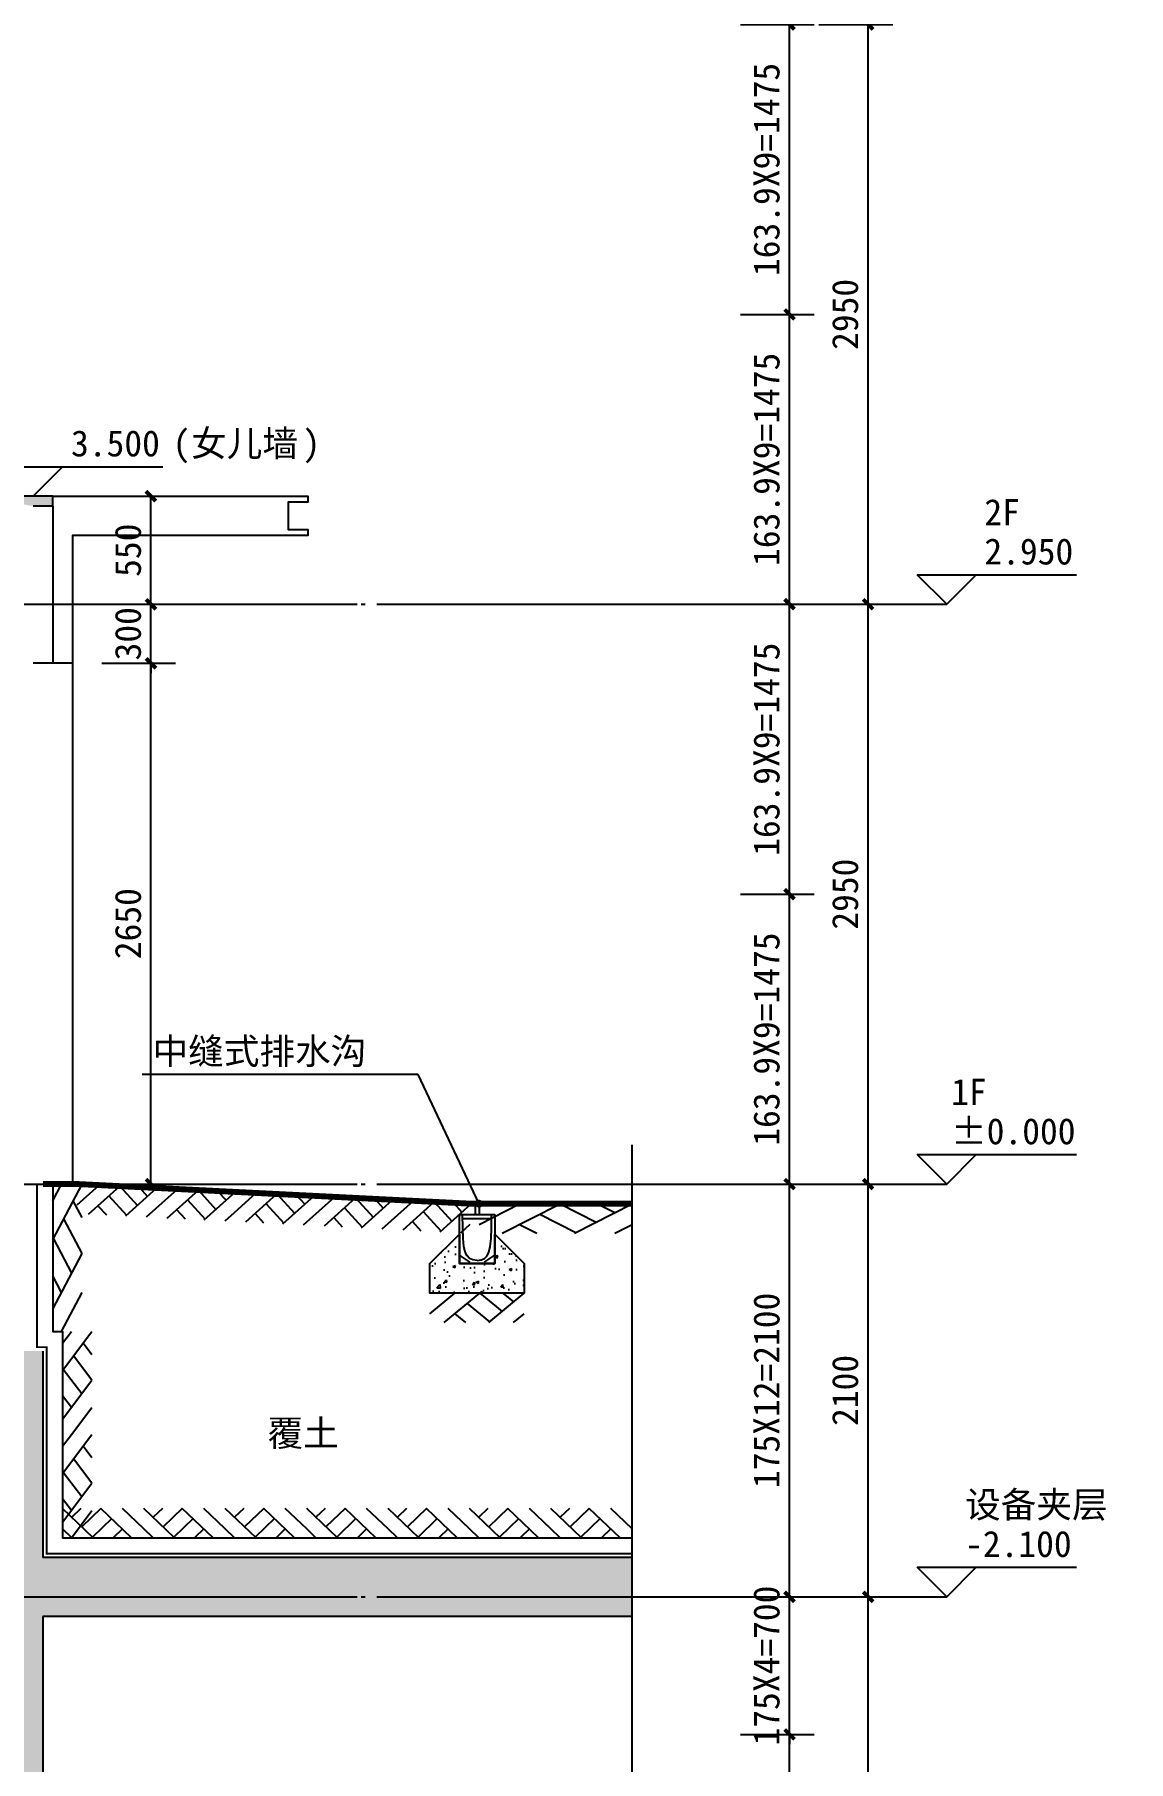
# Model space of a CAD drawing. Extents: x -10817 to 167545, y 26551 to 157048.
# Drawn here: x 143752 to 149320, y 48118 to 56905 of the extents above; entities that cross this region are included whole.
import ezdxf
from ezdxf.xclip import XClip

# ---------------------------------------------------------------- set-up
doc = ezdxf.new("R2010")
doc.units = 0
doc.header["$LTSCALE"] = 1000
doc.header["$MEASUREMENT"] = 0
doc.header["$XCLIPFRAME"] = 0
for name, pattern in [('$1$DOTE', [2.42, 2, -0.2, 0.02, -0.2]), ('4#楼-HZS$0$__DASH', [0.35, 0.25, -0.1]), ('DASH', [0.35, 0.25, -0.1])]:
    doc.linetypes.add(name, pattern=pattern)
doc.layers.get('Defpoints').update_dxf_attribs({"color": 30, "linetype": 'DASH'})
for name, color, linetype in [('$1$A-ANNO-DOTE', 10, '$1$DOTE'), ('3#-夹层$0$A-ANNO-LEVL', 3, 'Continuous'), ('3#-夹层$0$A-ANNO-TEXT', 7, 'Continuous'), ('3、4#楼 楼梯剖面$0$125-北侧门头$0$A-00-HX-113-wall-01Y$0$HRAL', 31, 'Continuous'), ('3、4#楼 楼梯剖面$0$A-COLU-CONC-HATC', 204, 'Continuous'), ('3、4#楼 楼梯剖面$0$A-ELEV-1', 8, 'Continuous'), ('3、4#楼 楼梯剖面$0$A-FLOR-UNDR', 177, 'Continuous'), ('3、4#楼 楼梯剖面$0$A-WALL-CONC', 9, 'Continuous'), ('3、4#楼 楼梯剖面$0$A-WALL-INSL', 241, 'Continuous'), ('4#楼-HZS$0$DOTE', 1, 'Continuous'), ('4#楼-HZS$0$轮廓', 255, 'Continuous'), ('A-ANNO-DIMS', 3, 'Continuous'), ('A-ANNO-NOTE', 3, 'Continuous'), ('A-ANNO-SYMB', 3, 'Continuous'), ('A-ANNO-TEXT', 7, 'Continuous'), ('A-COLU-CONC-HATC', 204, 'Continuous'), ('A-ELEV-1', 8, 'Continuous'), ('A-WALL-CONC', 9, 'Continuous'), ('A-WALL-INSL', 241, 'Continuous')]:
    doc.layers.add(name, color=color, linetype=linetype)
doc.styles.add('3#-夹层$0$_TCH_DIM', font='')
doc.styles.add('_TCH_DIM', font='')
doc.styles.add('_TCH_DIM_T3', font='')
doc.styles.get("Standard").update_dxf_attribs({"font": ''})
doc.styles.get('3#-夹层$0$_TCH_DIM').set_extended_font_data('SimSun')
doc.styles.get('_TCH_DIM').set_extended_font_data('SimSun')
doc.styles.get('_TCH_DIM_T3').set_extended_font_data('SimSun')
doc.styles.get('Standard').set_extended_font_data('SimSun')
doc.dimstyles.new('_TCH_ARCH&&50', dxfattribs={"dimtxt": 132.911392, "dimasz": 50, "dimexe": 125, "dimexo": 150, "dimgap": 50, "dimtad": 1, "dimdec": 0, "dimzin": 0, "dimdsep": 46, "dimtxsty": '_TCH_DIM_T3', "dimblk": 'ARCHTICK', "dimcen": 0.09, "dimclrt": 7, "dimazin": 2, "dimtfac": 1, "dimtdec": 0, "dimtix": 1, "dimtmove": 2, "dimatfit": 3, "dimfxl": 50, "dimtolj": 1, "dimtzin": 0, "dimarcsym": 0})

# ---------------------------------------------------------------- blocks, each defined once
blk = doc.blocks.new('3、4#楼 楼梯剖面$0$$LinePat$素土夯实')
at = {"color": 0}
for p, q in [((0, -210), (210, 0)), ((120, -300), (420, 0)), ((420, 0), (607.5, -187.5)), ((495, -300), (795, 0)), ((615, 0), (705, -90)), ((315, -105), (502.5, -292.5)), ((210, -210), (300, -300)), ((705, -300), (795, -210))]:
    blk.add_line(p, q, dxfattribs=at)
blk = doc.blocks.new('3、4#楼 楼梯剖面')
at = {"layer": '3、4#楼 楼梯剖面$0$A-COLU-CONC-HATC'}
for points in [[(10900, 9100), (10700, 9100), (10700, 9066.7), (10800, 9050), (10900, 9050)], [(13850, 3400), (13850, 3700), (12150, 3700), (12150, 3400)]]:
    blk.add_hatch(color=256, dxfattribs=at).paths.add_polyline_path(points)
h = blk.add_hatch(dxfattribs=at)
h.set_pattern_fill('混凝土', color=256, scale=20, style=0)
h.set_pattern_definition([(50, (8100, -7e-10), (143.452, -12.5504), [15, -165]), (355, (8100, -7e-10), (-27.7503, 150.4384), [12, -132]), (100.4514, (8111.95, -1.05), (115.702, 137.888), [12.748, -140.2284]), (46.1842, (8100, 40), (213.448, -33.104), [22.5, -247.5]), (96.6356, (8117.79, 37.24), (186.9325, 194.8236), [19.122, -210.3426]), (351.1842, (8100, 40), (186.9324, 194.824), [18, -198]), (21, (8120, 30), (119.3814, -80.5238), [15, -165]), (326, (8120, 30), (48.663, 145.03), [12, -132]), (71.4514, (8129.95, 23.29), (168.0445, 64.506), [12.748, -140.2284]), (37.5, (8100, -7e-10), (2.43197, 66.57877), [0, -130.4, 0, -134, 0, -132.5]), (7.5, (8100, -7e-10), (52.6139, 78.88234), [0, -76.4, 0, -127.4, 0, -50.5]), (327.5, (8055.4, -7e-10), (106.7645, -4.51097), [0, -50, 0, -156, 0, -207]), (317.5, (8035.4, -7e-10), (116.6372, 20.021), [0, -65, 0, -103.6, 0, -147])])
h.paths.add_polyline_path([(13300, 5195), (13300, 5045), (12820, 5045), (12820, 5195), (12970, 5345), (12970, 5195), (13150, 5195), (13150, 5345)])
at = {"const_width": 30}
blk.add_lwpolyline([(13850, 5500), (13030, 5500), (11030, 5600), (10850, 5600)], dxfattribs=at)
at = {"layer": '3、4#楼 楼梯剖面$0$125-北侧门头$0$A-00-HX-113-wall-01Y$0$HRAL'}
blk.add_lwpolyline([(10900, 9100), (12199.1, 9100), (12199.1, 9070), (12099.1, 9070), (12099.1, 8930), (12199.1, 8930), (12199.1, 8900), (11000, 8900), (11000, 8250), (10900, 8250)], dxfattribs=at)
at = {"layer": '3、4#楼 楼梯剖面$0$A-FLOR-UNDR'}
blk.add_lwpolyline([(11000, 8250), (11000, 5592.5)], dxfattribs=at)
at = {"layer": '3、4#楼 楼梯剖面$0$A-WALL-CONC'}
for p, q in [((10900, 9100), (10700, 9100)), ((10900, 9050), (10900, 9100)), ((10900, 9050), (10800, 9050)), ((13850, 3700), (12150, 3700)), ((13850, 3400), (12150, 3400))]:
    blk.add_line(p, q, dxfattribs=at)
blk.add_lwpolyline([(13300, 5195), (13300, 5045), (12820, 5045), (12820, 5195), (12970, 5345), (12970, 5195), (13150, 5195), (13150, 5345)], close=True, dxfattribs=at)
at = {"layer": '3、4#楼 楼梯剖面$0$A-WALL-INSL'}
for p, q in [((10900, 9050), (10900, 8440)), ((10900, 8440), (10900, 8250)), ((10900, 8250), (10800, 8250)), ((12970, 5445), (13150, 5445)), ((12986.1, 5425), (13133.8, 5425))]:
    blk.add_line(p, q, dxfattribs=at)
for points in [[(13050, 5500), (13050, 5445)], [(13070, 5500), (13070, 5445)], [(13150, 5445), (13150, 5195), (12970, 5195), (12970, 5445)], [(13060, 5210.8), (13038.9, 5214.9), (13022, 5222), (13009.1, 5234.3), (12999.5, 5253.8), (12992.9, 5282.6), (12988.7, 5322.7), (12986.6, 5376.1), (12986, 5445)], [(13060, 5210.8), (13081.1, 5214.9), (13097.9, 5222), (13110.9, 5234.3), (13120.4, 5253.8), (13127.1, 5282.6), (13131.2, 5322.7), (13133.4, 5376.1), (13134, 5445)], [(13060, 5195), (13020.5, 5195), (13020.5, 5205), (12970, 5238)], [(13060, 5195), (13099.4, 5195), (13099.4, 5205), (13150, 5238)]]:
    blk.add_lwpolyline(points, dxfattribs=at)
at = {"layer": 'Defpoints'}
for points in [[(-4250, 8550), (15450, 8550)], [(-4250, 3500), (15450, 3500)]]:
    blk.add_lwpolyline(points, dxfattribs=at)
at = {"layer": 'Defpoints', "color": 2}
blk.add_lwpolyline([(-4250, 5600), (15450, 5600)], dxfattribs=at)
at = {"layer": '3、4#楼 楼梯剖面$0$A-ELEV-1', "xscale": 0.5037731923113022, "yscale": 0.5, "zscale": 0.5, "rotation": 357.137594773885}
for p in [(11030, 5600), (11430, 5580), (11830, 5560), (12230, 5540), (12630, 5520)]:
    blk.add_blockref('3、4#楼 楼梯剖面$0$$LinePat$素土夯实', p, dxfattribs=at)
at = {"layer": '3、4#楼 楼梯剖面$0$A-ELEV-1', "yscale": 0.5, "zscale": 0.5}
for p, xscale in [((13070, 5500), 0.9811320754706789), ((12820, 5045), 0.6037735849050332)]:
    blk.add_blockref('3、4#楼 楼梯剖面$0$$LinePat$素土夯实', p, dxfattribs=dict(at, xscale=xscale))
blk = doc.blocks.new('4#楼-HZS')
at = {"layer": '4#楼-HZS$0$DOTE', "linetype": '4#楼-HZS$0$__DASH', "ltscale": 2}
blk.add_line((323027.6, -80131.3, 0), (244197.9, -80131.3, 0), dxfattribs=at)
at = {"layer": '4#楼-HZS$0$轮廓', "const_width": 30, "elevation": 0}
blk.add_lwpolyline([(273326.2, -80231.3), (273326.2, -77781.3), (273421.8, -77781.3), (273421.8, -77731.3), (273371.8, -77731.3), (273371.8, -77381.3), (273471.8, -77381.3), (273471.8, -77331.3), (273421.8, -77331.3), (273421.8, -77251.3), (273471.8, -77251.3), (273471.8, -77181.3)], dxfattribs=at)
blk = doc.blocks.new('3、4#楼 北侧门头剖面$0$A$C68743212')
blk.add_blockref('4#楼-HZS', (-260975.6, 76631.3, 0))
blk = doc.blocks.new('3、4#楼 北侧门头剖面')
ref = blk.add_blockref('3、4#楼 北侧门头剖面$0$A$C68743212', (4150.3, 3500, 0), dxfattribs=dict(xscale=-1))
XClip(ref).set_block_clipping_path([(4798.9792002077, -3500), (4798.9792002077, -399.9916608699), (4398.9875394247, 0.0083390431), (-149.727296805, 0.1031708434), (-149.727296805, -30), (0.272703195, -30), (0.272703195, -170), (-149.727296805, -170), (-149.727296805, -200), (450.272703195, -200), (450.8968260299, -800), (300.6421525169, -800), (300.6421525169, -3500), (-349.727296805, -3500), (-349.727296805, 400.1031708434), (5198.9792002077, 400.1031708434), (5198.9792002077, -3500)])
blk = doc.blocks.new('_ArchTick')
at = {"color": 0, "linetype": 'ByBlock', "const_width": 0.4}
blk.add_lwpolyline([(-0.5, -0.5), (0.5, 0.5)], dxfattribs=at)
blk = doc.blocks.new('*D608')
at = {"layer": 'A-ANNO-DIMS', "color": 0, "lineweight": -2, "transparency": 16777216}
for p, q in [((144094.9, 54556.2), (144469.9, 54556.2)), ((144344.9, 54006.2), (144344.9, 54556.2)), ((144094.9, 54006.2), (144469.9, 54006.2))]:
    blk.add_line(p, q, dxfattribs=at)
at = {"layer": 'Defpoints', "color": 0, "transparency": 16777216}
for p in [(143944.9, 54556.2), (144344.9, 54556.2), (143944.9, 54006.2)]:
    blk.add_point(p, dxfattribs=at)
at = {"layer": 'A-ANNO-DIMS', "color": 0, "lineweight": -2, "transparency": 16777216, "xscale": 50, "yscale": 50, "zscale": 50}
for p, rotation in [((144344.9, 54556.2), 90), ((144344.9, 54006.2), 270)]:
    blk.add_blockref('_ArchTick', p, dxfattribs=dict(at, rotation=rotation))
at = {"layer": 'A-ANNO-DIMS', "color": 7, "transparency": 16777216, "insert": (144228.5, 54281.2), "char_height": 132.91, "attachment_point": 5, "rotation": 90, "style": '_TCH_DIM_T3'}
blk.add_mtext('\\A1;550', dxfattribs=at)
blk = doc.blocks.new('*D609')
at = {"layer": 'A-ANNO-DIMS', "color": 0, "lineweight": -2, "transparency": 16777216}
for p, q in [((144344.9, 54006.2), (144344.9, 54056.2)), ((144094.9, 54006.2), (144469.9, 54006.2)), ((144344.9, 53706.2), (144344.9, 54006.2)), ((144094.9, 53706.2), (144469.9, 53706.2)), ((144344.9, 53706.2), (144344.9, 53656.2))]:
    blk.add_line(p, q, dxfattribs=at)
at = {"layer": 'Defpoints', "color": 0, "transparency": 16777216}
for p in [(143944.9, 54006.2), (144344.9, 54006.2), (143944.9, 53706.2)]:
    blk.add_point(p, dxfattribs=at)
at = {"layer": 'A-ANNO-DIMS', "color": 0, "lineweight": -2, "transparency": 16777216, "xscale": 50, "yscale": 50, "zscale": 50}
for p, rotation in [((144344.9, 54006.2), 270), ((144344.9, 53706.2), 90)]:
    blk.add_blockref('_ArchTick', p, dxfattribs=dict(at, rotation=rotation))
at = {"layer": 'A-ANNO-DIMS', "color": 7, "transparency": 16777216, "insert": (144228.5, 53856.2), "char_height": 132.91, "attachment_point": 5, "rotation": 90, "style": '_TCH_DIM_T3'}
blk.add_mtext('\\A1;300', dxfattribs=at)
blk = doc.blocks.new('*D610')
at = {"layer": 'A-ANNO-DIMS', "color": 0, "lineweight": -2, "transparency": 16777216}
for p, q in [((144094.9, 53706.2), (144469.9, 53706.2)), ((144344.9, 51056.2), (144344.9, 53706.2)), ((144094.9, 51056.2), (144469.9, 51056.2))]:
    blk.add_line(p, q, dxfattribs=at)
at = {"layer": 'Defpoints', "color": 0, "transparency": 16777216}
for p in [(143944.9, 53706.2), (144344.9, 53706.2), (143944.9, 51056.2)]:
    blk.add_point(p, dxfattribs=at)
at = {"layer": 'A-ANNO-DIMS', "color": 0, "lineweight": -2, "transparency": 16777216, "xscale": 50, "yscale": 50, "zscale": 50}
for p, rotation in [((144344.9, 53706.2), 90), ((144344.9, 51056.2), 270)]:
    blk.add_blockref('_ArchTick', p, dxfattribs=dict(at, rotation=rotation))
at = {"layer": 'A-ANNO-DIMS', "color": 7, "transparency": 16777216, "insert": (144228.5, 52381.2), "char_height": 132.91, "attachment_point": 5, "rotation": 90, "style": '_TCH_DIM_T3'}
blk.add_mtext('\\A1;2650', dxfattribs=at)
blk = doc.blocks.new('*D760')
at = {"layer": 'A-ANNO-DIMS', "color": 0, "lineweight": -2, "transparency": 16777216}
for p, q in [((147744.9, 48956.2), (148119.9, 48956.2)), ((147994.9, 45456.2), (147994.9, 48956.2)), ((147744.9, 45456.2), (148119.9, 45456.2))]:
    blk.add_line(p, q, dxfattribs=at)
at = {"layer": 'Defpoints', "color": 0, "transparency": 16777216}
for p in [(147594.9, 48956.2), (147994.9, 48956.2), (147594.9, 45456.2)]:
    blk.add_point(p, dxfattribs=at)
at = {"layer": 'A-ANNO-DIMS', "color": 0, "lineweight": -2, "transparency": 16777216, "xscale": 50, "yscale": 50, "zscale": 50}
for p, rotation in [((147994.9, 48956.2), 90), ((147994.9, 45456.2), 270)]:
    blk.add_blockref('_ArchTick', p, dxfattribs=dict(at, rotation=rotation))
at = {"layer": 'A-ANNO-DIMS', "color": 7, "transparency": 16777216, "insert": (147878.5, 47206.2), "char_height": 132.91, "attachment_point": 5, "rotation": 90, "style": '_TCH_DIM_T3'}
blk.add_mtext('\\A1;3500', dxfattribs=at)
blk = doc.blocks.new('*D761')
at = {"layer": 'A-ANNO-DIMS', "color": 0, "lineweight": -2, "transparency": 16777216}
for p, q in [((147744.9, 51056.2), (148119.9, 51056.2)), ((147994.9, 48956.2), (147994.9, 51056.2)), ((147744.9, 48956.2), (148119.9, 48956.2))]:
    blk.add_line(p, q, dxfattribs=at)
at = {"layer": 'Defpoints', "color": 0, "transparency": 16777216}
for p in [(147594.9, 51056.2), (147994.9, 51056.2), (147594.9, 48956.2)]:
    blk.add_point(p, dxfattribs=at)
at = {"layer": 'A-ANNO-DIMS', "color": 0, "lineweight": -2, "transparency": 16777216, "xscale": 50, "yscale": 50, "zscale": 50}
for p, rotation in [((147994.9, 51056.2), 90), ((147994.9, 48956.2), 270)]:
    blk.add_blockref('_ArchTick', p, dxfattribs=dict(at, rotation=rotation))
at = {"layer": 'A-ANNO-DIMS', "color": 7, "transparency": 16777216, "insert": (147878.5, 50006.2), "char_height": 132.91, "attachment_point": 5, "rotation": 90, "style": '_TCH_DIM_T3'}
blk.add_mtext('\\A1;2100', dxfattribs=at)
blk = doc.blocks.new('*D762')
at = {"layer": 'A-ANNO-DIMS', "color": 0, "lineweight": -2, "transparency": 16777216}
for p, q in [((147744.9, 54006.2), (148119.9, 54006.2)), ((147994.9, 51056.2), (147994.9, 54006.2)), ((147744.9, 51056.2), (148119.9, 51056.2))]:
    blk.add_line(p, q, dxfattribs=at)
at = {"layer": 'Defpoints', "color": 0, "transparency": 16777216}
for p in [(147594.9, 54006.2), (147994.9, 54006.2), (147594.9, 51056.2)]:
    blk.add_point(p, dxfattribs=at)
at = {"layer": 'A-ANNO-DIMS', "color": 0, "lineweight": -2, "transparency": 16777216, "xscale": 50, "yscale": 50, "zscale": 50}
for p, rotation in [((147994.9, 54006.2), 90), ((147994.9, 51056.2), 270)]:
    blk.add_blockref('_ArchTick', p, dxfattribs=dict(at, rotation=rotation))
at = {"layer": 'A-ANNO-DIMS', "color": 7, "transparency": 16777216, "insert": (147878.5, 52531.2), "char_height": 132.91, "attachment_point": 5, "rotation": 90, "style": '_TCH_DIM_T3'}
blk.add_mtext('\\A1;2950', dxfattribs=at)
blk = doc.blocks.new('*D763')
at = {"layer": 'A-ANNO-DIMS', "color": 0, "lineweight": -2, "transparency": 16777216}
for p, q in [((147744.9, 56956.2), (148119.9, 56956.2)), ((147994.9, 54006.2), (147994.9, 56956.2)), ((147744.9, 54006.2), (148119.9, 54006.2))]:
    blk.add_line(p, q, dxfattribs=at)
at = {"layer": 'Defpoints', "color": 0, "transparency": 16777216}
for p in [(147594.9, 56956.2), (147994.9, 56956.2), (147594.9, 54006.2)]:
    blk.add_point(p, dxfattribs=at)
at = {"layer": 'A-ANNO-DIMS', "color": 0, "lineweight": -2, "transparency": 16777216, "xscale": 50, "yscale": 50, "zscale": 50}
for p, rotation in [((147994.9, 56956.2), 90), ((147994.9, 54006.2), 270)]:
    blk.add_blockref('_ArchTick', p, dxfattribs=dict(at, rotation=rotation))
at = {"layer": 'A-ANNO-DIMS', "color": 7, "transparency": 16777216, "insert": (147878.5, 55481.2), "char_height": 132.91, "attachment_point": 5, "rotation": 90, "style": '_TCH_DIM_T3'}
blk.add_mtext('\\A1;2950', dxfattribs=at)
blk = doc.blocks.new('*D768')
at = {"layer": 'A-ANNO-DIMS', "color": 0, "lineweight": -2, "transparency": 16777216}
for p, q in [((147344.9, 48256.2), (147719.9, 48256.2)), ((147594.9, 45456.2), (147594.9, 48256.2)), ((147344.9, 45456.2), (147719.9, 45456.2))]:
    blk.add_line(p, q, dxfattribs=at)
at = {"layer": 'Defpoints', "color": 0, "transparency": 16777216}
for p in [(147194.9, 48256.2), (147594.9, 48256.2), (147194.9, 45456.2)]:
    blk.add_point(p, dxfattribs=at)
at = {"layer": 'A-ANNO-DIMS', "color": 0, "lineweight": -2, "transparency": 16777216, "xscale": 50, "yscale": 50, "zscale": 50}
for p, rotation in [((147594.9, 48256.2), 90), ((147594.9, 45456.2), 270)]:
    blk.add_blockref('_ArchTick', p, dxfattribs=dict(at, rotation=rotation))
at = {"layer": 'A-ANNO-DIMS', "color": 7, "transparency": 16777216, "insert": (147478.5, 46856.2), "char_height": 132.911, "attachment_point": 5, "rotation": 90, "style": '_TCH_DIM_T3'}
blk.add_mtext('\\A1;175X16=2800', dxfattribs=at)
blk = doc.blocks.new('*D769')
at = {"layer": 'A-ANNO-DIMS', "color": 0, "lineweight": -2, "transparency": 16777216}
for p, q in [((147344.9, 48956.2), (147719.9, 48956.2)), ((147594.9, 48956.2), (147594.9, 49006.2)), ((147594.9, 48256.2), (147594.9, 48956.2)), ((147344.9, 48256.2), (147719.9, 48256.2)), ((147594.9, 48256.2), (147594.9, 48206.2))]:
    blk.add_line(p, q, dxfattribs=at)
at = {"layer": 'Defpoints', "color": 0, "transparency": 16777216}
for p in [(147194.9, 48956.2), (147594.9, 48956.2), (147194.9, 48256.2)]:
    blk.add_point(p, dxfattribs=at)
at = {"layer": 'A-ANNO-DIMS', "color": 0, "lineweight": -2, "transparency": 16777216, "xscale": 50, "yscale": 50, "zscale": 50}
for p, rotation in [((147594.9, 48956.2), 270), ((147594.9, 48256.2), 90)]:
    blk.add_blockref('_ArchTick', p, dxfattribs=dict(at, rotation=rotation))
at = {"layer": 'A-ANNO-DIMS', "color": 7, "transparency": 16777216, "insert": (147478.5, 48606.2), "char_height": 132.911, "attachment_point": 5, "rotation": 90, "style": '_TCH_DIM_T3'}
blk.add_mtext('\\A1;175X4=700', dxfattribs=at)
blk = doc.blocks.new('*D770')
at = {"layer": 'A-ANNO-DIMS', "color": 0, "lineweight": -2, "transparency": 16777216}
for p, q in [((147344.9, 51056.2), (147719.9, 51056.2)), ((147594.9, 48956.2), (147594.9, 51056.2)), ((147344.9, 48956.2), (147719.9, 48956.2))]:
    blk.add_line(p, q, dxfattribs=at)
at = {"layer": 'Defpoints', "color": 0, "transparency": 16777216}
for p in [(147194.9, 51056.2), (147594.9, 51056.2), (147194.9, 48956.2)]:
    blk.add_point(p, dxfattribs=at)
at = {"layer": 'A-ANNO-DIMS', "color": 0, "lineweight": -2, "transparency": 16777216, "xscale": 50, "yscale": 50, "zscale": 50}
for p, rotation in [((147594.9, 51056.2), 90), ((147594.9, 48956.2), 270)]:
    blk.add_blockref('_ArchTick', p, dxfattribs=dict(at, rotation=rotation))
at = {"layer": 'A-ANNO-DIMS', "color": 7, "transparency": 16777216, "insert": (147478.5, 50006.2), "char_height": 132.911, "attachment_point": 5, "rotation": 90, "style": '_TCH_DIM_T3'}
blk.add_mtext('\\A1;175X12=2100', dxfattribs=at)
blk = doc.blocks.new('*D771')
at = {"layer": 'A-ANNO-DIMS', "color": 0, "lineweight": -2, "transparency": 16777216}
for p, q in [((147344.9, 52531.2), (147719.9, 52531.2)), ((147594.9, 51056.2), (147594.9, 52531.2)), ((147344.9, 51056.2), (147719.9, 51056.2))]:
    blk.add_line(p, q, dxfattribs=at)
at = {"layer": 'Defpoints', "color": 0, "transparency": 16777216}
for p in [(147194.9, 52531.2), (147594.9, 52531.2), (147194.9, 51056.2)]:
    blk.add_point(p, dxfattribs=at)
at = {"layer": 'A-ANNO-DIMS', "color": 0, "lineweight": -2, "transparency": 16777216, "xscale": 50, "yscale": 50, "zscale": 50}
for p, rotation in [((147594.9, 52531.2), 90), ((147594.9, 51056.2), 270)]:
    blk.add_blockref('_ArchTick', p, dxfattribs=dict(at, rotation=rotation))
at = {"layer": 'A-ANNO-DIMS', "color": 7, "transparency": 16777216, "insert": (147478.5, 51793.7), "char_height": 132.911, "attachment_point": 5, "rotation": 90, "style": '_TCH_DIM_T3'}
blk.add_mtext('\\A1;163.9X9=1475', dxfattribs=at)
blk = doc.blocks.new('*D772')
at = {"layer": 'A-ANNO-DIMS', "color": 0, "lineweight": -2, "transparency": 16777216}
for p, q in [((147344.9, 54006.2), (147719.9, 54006.2)), ((147594.9, 52531.2), (147594.9, 54006.2)), ((147344.9, 52531.2), (147719.9, 52531.2))]:
    blk.add_line(p, q, dxfattribs=at)
at = {"layer": 'Defpoints', "color": 0, "transparency": 16777216}
for p in [(147194.9, 54006.2), (147594.9, 54006.2), (147194.9, 52531.2)]:
    blk.add_point(p, dxfattribs=at)
at = {"layer": 'A-ANNO-DIMS', "color": 0, "lineweight": -2, "transparency": 16777216, "xscale": 50, "yscale": 50, "zscale": 50}
for p, rotation in [((147594.9, 54006.2), 90), ((147594.9, 52531.2), 270)]:
    blk.add_blockref('_ArchTick', p, dxfattribs=dict(at, rotation=rotation))
at = {"layer": 'A-ANNO-DIMS', "color": 7, "transparency": 16777216, "insert": (147478.5, 53268.7), "char_height": 132.911, "attachment_point": 5, "rotation": 90, "style": '_TCH_DIM_T3'}
blk.add_mtext('\\A1;163.9X9=1475', dxfattribs=at)
blk = doc.blocks.new('*D773')
at = {"layer": 'A-ANNO-DIMS', "color": 0, "lineweight": -2, "transparency": 16777216}
for p, q in [((147344.9, 55481.2), (147719.9, 55481.2)), ((147594.9, 54006.2), (147594.9, 55481.2)), ((147344.9, 54006.2), (147719.9, 54006.2))]:
    blk.add_line(p, q, dxfattribs=at)
at = {"layer": 'Defpoints', "color": 0, "transparency": 16777216}
for p in [(147194.9, 55481.2), (147594.9, 55481.2), (147194.9, 54006.2)]:
    blk.add_point(p, dxfattribs=at)
at = {"layer": 'A-ANNO-DIMS', "color": 0, "lineweight": -2, "transparency": 16777216, "xscale": 50, "yscale": 50, "zscale": 50}
for p, rotation in [((147594.9, 55481.2), 90), ((147594.9, 54006.2), 270)]:
    blk.add_blockref('_ArchTick', p, dxfattribs=dict(at, rotation=rotation))
at = {"layer": 'A-ANNO-DIMS', "color": 7, "transparency": 16777216, "insert": (147478.5, 54743.7), "char_height": 132.911, "attachment_point": 5, "rotation": 90, "style": '_TCH_DIM_T3'}
blk.add_mtext('\\A1;163.9X9=1475', dxfattribs=at)
blk = doc.blocks.new('*D774')
at = {"layer": 'A-ANNO-DIMS', "color": 0, "lineweight": -2, "transparency": 16777216}
for p, q in [((147344.9, 56956.2), (147719.9, 56956.2)), ((147594.9, 55481.2), (147594.9, 56956.2)), ((147344.9, 55481.2), (147719.9, 55481.2))]:
    blk.add_line(p, q, dxfattribs=at)
at = {"layer": 'Defpoints', "color": 0, "transparency": 16777216}
for p in [(147194.9, 56956.2), (147594.9, 56956.2), (147194.9, 55481.2)]:
    blk.add_point(p, dxfattribs=at)
at = {"layer": 'A-ANNO-DIMS', "color": 0, "lineweight": -2, "transparency": 16777216, "xscale": 50, "yscale": 50, "zscale": 50}
for p, rotation in [((147594.9, 56956.2), 90), ((147594.9, 55481.2), 270)]:
    blk.add_blockref('_ArchTick', p, dxfattribs=dict(at, rotation=rotation))
at = {"layer": 'A-ANNO-DIMS', "color": 7, "transparency": 16777216, "insert": (147478.5, 56218.7), "char_height": 132.911, "attachment_point": 5, "rotation": 90, "style": '_TCH_DIM_T3'}
blk.add_mtext('\\A1;163.9X9=1475', dxfattribs=at)
blk = doc.blocks.new('$LinePat$素土夯实')
at = {"color": 0}
for p, q in [((0, -210), (210, 0)), ((120, -300), (420, 0)), ((420, 0), (607.5, -187.5)), ((495, -300), (795, 0)), ((615, 0), (705, -90)), ((315, -105), (502.5, -292.5)), ((210, -210), (300, -300)), ((705, -300), (795, -210))]:
    blk.add_line(p, q, dxfattribs=at)

msp = doc.modelspace()

# ---------------------------------------------------------------- hatches: boundary and pattern name
at = {"layer": 'A-COLU-CONC-HATC'}
for points in [[(143794.9, 50206.2), (143544.9, 50206.2), (143544.9, 49156.2), (143711.6, 49056.2), (143794.9, 49156.2)], [(143711.6, 49056.2), (143544.9, 49156.2), (143544.9, 48226.2), (143794.9, 47656.2), (143794.9, 48856.2)], [(145094.9, 48856.2), (145094.9, 49156.2), (143794.9, 49156.2), (143711.6, 49056.2), (143794.9, 48856.2)]]:
    msp.add_hatch(color=256, dxfattribs=at).paths.add_polyline_path(points)

# ---------------------------------------------------------------- linework, layer by layer
at = {"layer": '$1$A-ANNO-DOTE'}
for points in [[(128694.9, 54006.2), (148394.9, 54006.2)], [(128694.9, 48956.2), (148394.9, 48956.2)]]:
    msp.add_lwpolyline(points, dxfattribs=at)
at = {"layer": '$1$A-ANNO-DOTE', "color": 2}
msp.add_lwpolyline([(128694.9, 51056.2), (148394.9, 51056.2)], dxfattribs=at)
at = {"layer": '3#-夹层$0$A-ANNO-LEVL'}
for p, q in [((143594.9, 54706.2), (144405.1, 54706.2)), ((143744.9, 54556.2), (143894.9, 54706.2)), ((148394.9, 54006.2), (148244.9, 54156.2)), ((148244.9, 54156.2), (149055.1, 54156.2)), ((148394.9, 54006.2), (148544.9, 54156.2)), ((148394.9, 51056.2), (148244.9, 51206.2)), ((148244.9, 51206.2), (149055.1, 51206.2)), ((148394.9, 51056.2), (148544.9, 51206.2)), ((148394.9, 48956.2), (148244.9, 49106.2)), ((148244.9, 49106.2), (149055.1, 49106.2)), ((148394.9, 48956.2), (148544.9, 49106.2))]:
    msp.add_line(p, q, dxfattribs=at)
at = {"layer": 'A-ANNO-NOTE'}
for p, q in [((145704.6, 51613.6), (144300.7, 51613.6)), ((146014.9, 50956.2), (145704.6, 51613.6))]:
    msp.add_line(p, q, dxfattribs=at)
at = {"layer": 'A-ANNO-NOTE', "const_width": 20}
msp.add_lwpolyline([(146019.2, 50947.2, 1), (146010.6, 50965.3, 1)], format="xyb", close=True, dxfattribs=at)
at = {"layer": 'A-ANNO-SYMB'}
msp.add_lwpolyline([(146794.9, 44396.2), (146794.9, 47770), (146689.9, 47808.2), (146899.9, 47845.2), (146794.9, 47882.5), (146794.9, 51256.2)], dxfattribs=at)
at = {"layer": 'A-WALL-CONC'}
for p, q in [((143794.9, 50206.2), (143794.9, 49156.2)), ((145094.9, 49156.2), (143794.9, 49156.2)), ((145094.9, 48856.2), (143794.9, 48856.2)), ((143794.9, 48856.2), (143794.9, 47656.2))]:
    msp.add_line(p, q, dxfattribs=at)
at = {"layer": 'A-WALL-INSL', "linetype": 'DASH', "const_width": 10}
msp.add_lwpolyline([(143764.9, 51056.2), (143764.9, 50226.2), (143814.9, 50226.2), (143814.9, 49176.2), (146794.9, 49176.2)], dxfattribs=at)
at = {"layer": 'A-WALL-INSL'}
msp.add_lwpolyline([(143844.9, 51056.2), (143844.9, 50306.2), (143894.9, 50306.2), (143894.9, 49256.2), (146794.9, 49256.2)], dxfattribs=at)

# ---------------------------------------------------------------- block references
for name, p in [('3、4#楼 楼梯剖面', (132944.9, 45456.2)), ('3、4#楼 北侧门头剖面', (152144.9, 54006.2))]:
    msp.add_blockref(name, p)
at = {"layer": 'A-ELEV-1', "yscale": 0.5, "zscale": 0.5}
for p, xscale, rotation in [((143994.9, 50306.2), -0.9433962264091356, 270), ((144044.9, 49781.2), -0.6603773584951838, 270.0000000000175), ((144044.9, 49256.2), -0.6603773584951838, 270.0000000000175), ((144309.2, 49406.2), -0.5211141060191729, 7.331367180569042e-12), ((144723.5, 49406.2), -0.5211141060191729, 7.331367180569042e-12), ((145137.8, 49406.2), -0.5211141060191729, 7.331367180569042e-12), ((145552.1, 49406.2), -0.5211141060191729, 7.331367180569042e-12), ((145966.4, 49406.2), -0.5211141060191729, 7.331367180569042e-12), ((146380.7, 49406.2), -0.5211141060191729, 7.331367180569042e-12), ((146794.9, 49406.2), -0.5211141060191729, 7.331367180569042e-12)]:
    msp.add_blockref('$LinePat$素土夯实', p, dxfattribs=dict(at, xscale=xscale, rotation=rotation))

# ---------------------------------------------------------------- texts
at = {"layer": '3#-夹层$0$A-ANNO-TEXT', "color": 7, "style": '3#-夹层$0$_TCH_DIM'}
for s, height, p in [('3.500', 132.91, (143938.2, 54758.7)), ('(', 132.9, (144455.1, 54758.7)), ('女儿墙', 132.91, (144549.6, 54758.7)), (')', 132.9, (145116.7, 54758.7)), ('2.950', 132.91, (148586.7, 54208.7)), ('%%P0.000', 132.91, (148417.6, 51258.7)), ('-2.100', 132.91, (148488.5, 49158.7))]:
    msp.add_text(s, height=height, dxfattribs=at).set_placement(p)
at = {"layer": 'A-ANNO-TEXT'}
for s, p in [('2F', (148586.7, 54408.7)), ('1F', (148417.6, 51458.7)), ('覆土', (144938, 49722.7)), ('设备夹层', (148488.5, 49358.7))]:
    msp.add_text(s, height=132.91, dxfattribs=at).set_placement(p)
at = {"layer": 'A-ANNO-TEXT', "color": 7, "style": '_TCH_DIM'}
msp.add_text('中缝式排水沟', height=132.91, dxfattribs=at).set_placement((144353.2, 51666.1))

# ---------------------------------------------------------------- dimensions: what is measured, and where the dimension line sits
at = {"layer": 'A-ANNO-DIMS'}
for p1, p2, text, picture, middle in [((147194.9, 55481.2), (147194.9, 56956.2), '163.9X9=1475', '*D774', (147478.5, 56218.7)), ((147194.9, 54006.2), (147194.9, 55481.2), '163.9X9=1475', '*D773', (147478.5, 54743.7)), ((147194.9, 52531.2), (147194.9, 54006.2), '163.9X9=1475', '*D772', (147478.5, 53268.7)), ((147194.9, 51056.2), (147194.9, 52531.2), '163.9X9=1475', '*D771', (147478.5, 51793.7)), ((147194.9, 48956.2), (147194.9, 51056.2), '175X12=2100', '*D770', (147478.5, 50006.2)), ((147194.9, 48256.2), (147194.9, 48956.2), '175X4=700', '*D769', (147478.5, 48606.2)), ((147194.9, 45456.2), (147194.9, 48256.2), '175X16=2800', '*D768', (147478.5, 46856.2))]:
    dim = msp.add_aligned_dim(p1=p1, p2=p2, distance=-400, text=text, dimstyle='_TCH_ARCH&&50', dxfattribs=at)
    dim.commit()
    dim.dimension.update_dxf_attribs({"geometry": picture, "text_midpoint": middle})
for p1, p2, picture, middle in [((147594.9, 54006.2), (147594.9, 56956.2), '*D763', (147878.5, 55481.2)), ((143944.9, 54006.2), (143944.9, 54556.2), '*D608', (144228.5, 54281.2)), ((143944.9, 53706.2), (143944.9, 54006.2), '*D609', (144228.5, 53856.2)), ((147594.9, 51056.2), (147594.9, 54006.2), '*D762', (147878.5, 52531.2)), ((143944.9, 51056.2), (143944.9, 53706.2), '*D610', (144228.5, 52381.2)), ((147594.9, 48956.2), (147594.9, 51056.2), '*D761', (147878.5, 50006.2)), ((147594.9, 45456.2), (147594.9, 48956.2), '*D760', (147878.5, 47206.2))]:
    dim = msp.add_aligned_dim(p1=p1, p2=p2, distance=-400, dimstyle='_TCH_ARCH&&50', dxfattribs=at)
    dim.commit()
    dim.dimension.update_dxf_attribs({"geometry": picture, "text_midpoint": middle})

doc.saveas('drawing.dxf')
